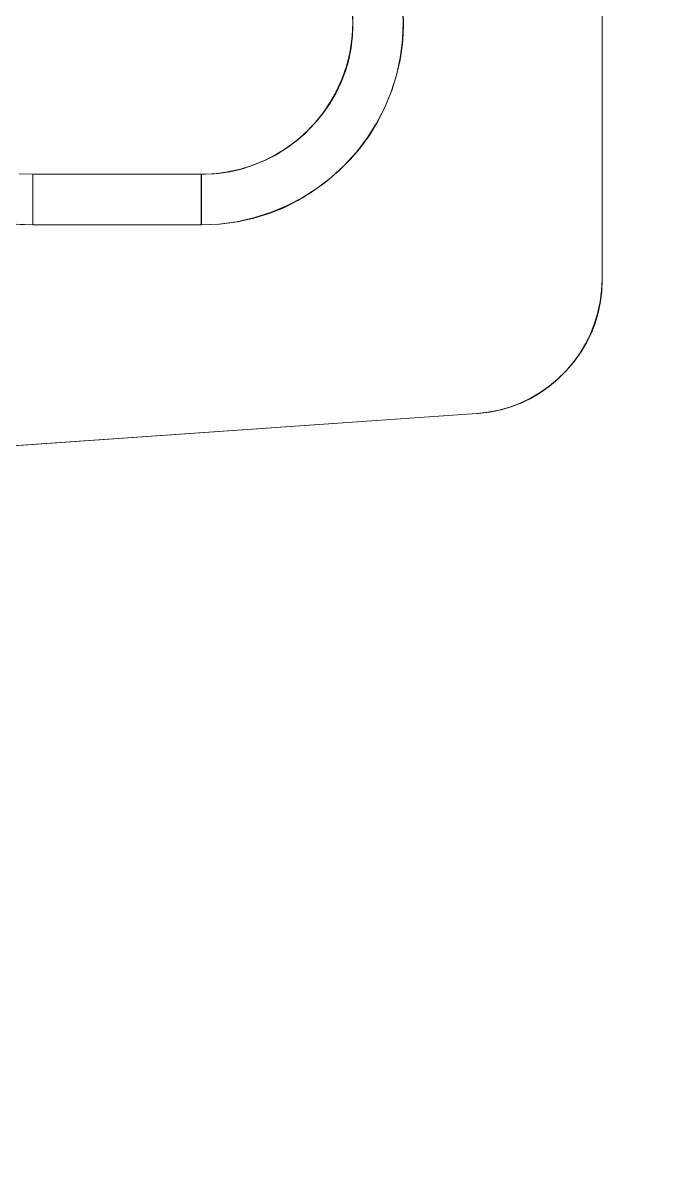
# Model space of a CAD drawing. Header units: millimetres. Extents: x -5968 to 8419, y -11886 to 221.
# Drawn here: x -5576.26 to -5566.57, y -11074.16 to -11057.26 of the extents above; entities that cross this region are included whole.
import ezdxf

# ---------------------------------------------------------------- set-up
doc = ezdxf.new("R2010")
doc.units = ezdxf.units.MM
doc.header["$LTSCALE"] = 20
doc.layers.add('Beschläge', color=7, linetype='Continuous')
doc.layers.add('Innenausbau_Konstruktion', color=7, linetype='Continuous')

msp = doc.modelspace()

# ---------------------------------------------------------------- linework, layer by layer
at = {"layer": 'Beschläge', "color": 7, "linetype": 'Continuous', "lineweight": 9, "transparency": 33554687}
for points, invisible_edges in [([(-5567.66, -11061.067, 3091.609), (-5567.66, -11053.453, 3091.609), (-5571.36, -11057.254, 3091.609), (-5571.365, -11057.441, 3091.609)], 10), ([(-5567.658, -11061.067, 3559.609), (-5567.658, -11053.453, 3559.609), (-5571.358, -11057.254, 3559.609), (-5571.363, -11057.441, 3559.609)], 10), ([(-5570.61, -11057.311, 3090.109), (-5570.614, -11057.086, 3090.109), (-5567.66, -11053.453, 3090.109), (-5567.66, -11061.067, 3090.109)], 10), ([(-5570.608, -11057.311, 3558.109), (-5570.612, -11057.086, 3558.109), (-5567.658, -11053.453, 3558.109), (-5567.658, -11061.067, 3558.109)], 10), ([(-5571.368, -11057.064, 3090.859), (-5570.621, -11056.999, 3090.109), (-5570.61, -11057.26, 3090.109)], 9), ([(-5571.366, -11057.064, 3558.859), (-5570.619, -11056.999, 3558.109), (-5570.608, -11057.26, 3558.109)], 9), ([(-5571.368, -11057.064, 3090.859), (-5570.61, -11057.26, 3090.109), (-5571.36, -11057.26, 3090.859)], 3), ([(-5571.366, -11057.064, 3558.859), (-5570.608, -11057.26, 3558.109), (-5571.358, -11057.26, 3558.859)], 3), ([(-5571.362, -11057.356, 3090.859), (-5571.362, -11057.356, 3091.609), (-5571.362, -11057.165, 3091.609), (-5571.362, -11057.165, 3090.859)], 5), ([(-5571.36, -11057.356, 3558.859), (-5571.36, -11057.356, 3559.609), (-5571.36, -11057.165, 3559.609), (-5571.36, -11057.165, 3558.859)], 5), ([(-5571.378, -11057.546, 3090.859), (-5571.378, -11057.546, 3091.609), (-5571.362, -11057.356, 3091.609), (-5571.362, -11057.356, 3090.859)], 5), ([(-5571.376, -11057.546, 3558.859), (-5571.376, -11057.546, 3559.609), (-5571.36, -11057.356, 3559.609), (-5571.36, -11057.356, 3558.859)], 5), ([(-5571.36, -11057.26, 3090.859), (-5570.621, -11057.522, 3090.109), (-5571.368, -11057.456, 3090.859)], 3), ([(-5571.358, -11057.26, 3558.859), (-5570.619, -11057.522, 3558.109), (-5571.366, -11057.456, 3558.859)], 3), ([(-5571.36, -11057.26, 3090.859), (-5570.61, -11057.26, 3090.109), (-5570.621, -11057.522, 3090.109)], 9), ([(-5571.358, -11057.26, 3558.859), (-5570.608, -11057.26, 3558.109), (-5570.619, -11057.522, 3558.109)], 9), ([(-5567.66, -11061.067, 3090.109), (-5570.626, -11057.571, 3090.109), (-5570.61, -11057.311, 3090.109)], 9), ([(-5567.658, -11061.067, 3558.109), (-5570.624, -11057.571, 3558.109), (-5570.608, -11057.311, 3558.109)], 9), ([(-5571.41, -11057.734, 3090.859), (-5571.41, -11057.734, 3091.609), (-5571.378, -11057.546, 3091.609), (-5571.378, -11057.546, 3090.859)], 5), ([(-5571.408, -11057.734, 3558.859), (-5571.408, -11057.734, 3559.609), (-5571.376, -11057.546, 3559.609), (-5571.376, -11057.546, 3558.859)], 5), ([(-5571.368, -11057.456, 3090.859), (-5570.655, -11057.781, 3090.109), (-5571.394, -11057.651, 3090.859)], 3), ([(-5571.366, -11057.456, 3558.859), (-5570.653, -11057.781, 3558.109), (-5571.392, -11057.651, 3558.859)], 3), ([(-5571.365, -11057.441, 3091.609), (-5571.386, -11057.634, 3091.609), (-5567.66, -11061.067, 3091.609)], 10), ([(-5571.363, -11057.441, 3559.609), (-5571.384, -11057.634, 3559.609), (-5567.658, -11061.067, 3559.609)], 10), ([(-5571.368, -11057.456, 3090.859), (-5570.621, -11057.522, 3090.109), (-5570.655, -11057.781, 3090.109)], 9), ([(-5571.366, -11057.456, 3558.859), (-5570.619, -11057.522, 3558.109), (-5570.653, -11057.781, 3558.109)], 9), ([(-5571.394, -11057.651, 3090.859), (-5570.712, -11058.037, 3090.109), (-5571.436, -11057.843, 3090.859)], 3), ([(-5571.392, -11057.651, 3558.859), (-5570.71, -11058.037, 3558.109), (-5571.434, -11057.843, 3558.859)], 3), ([(-5567.66, -11061.067, 3091.609), (-5571.386, -11057.634, 3091.609), (-5571.422, -11057.813, 3091.609)], 9), ([(-5567.658, -11061.067, 3559.609), (-5571.384, -11057.634, 3559.609), (-5571.42, -11057.813, 3559.609)], 9), ([(-5571.394, -11057.651, 3090.859), (-5570.655, -11057.781, 3090.109), (-5570.712, -11058.037, 3090.109)], 9), ([(-5571.392, -11057.651, 3558.859), (-5570.653, -11057.781, 3558.109), (-5570.71, -11058.037, 3558.109)], 9), ([(-5567.66, -11061.067, 3090.109), (-5570.66, -11057.813, 3090.109), (-5570.626, -11057.571, 3090.109)], 9), ([(-5567.658, -11061.067, 3558.109), (-5570.658, -11057.813, 3558.109), (-5570.624, -11057.571, 3558.109)], 9), ([(-5571.436, -11057.843, 3090.859), (-5570.791, -11058.286, 3090.109), (-5571.495, -11058.03, 3090.859)], 3), ([(-5571.434, -11057.843, 3558.859), (-5570.789, -11058.286, 3558.109), (-5571.493, -11058.03, 3558.859)], 3), ([(-5567.66, -11061.067, 3091.609), (-5571.422, -11057.813, 3091.609), (-5571.471, -11057.981, 3091.609)], 9), ([(-5567.658, -11061.067, 3559.609), (-5571.42, -11057.813, 3559.609), (-5571.469, -11057.981, 3559.609)], 9), ([(-5571.458, -11057.919, 3090.859), (-5571.458, -11057.919, 3091.609), (-5571.41, -11057.734, 3091.609), (-5571.41, -11057.734, 3090.859)], 5), ([(-5571.456, -11057.919, 3558.859), (-5571.456, -11057.919, 3559.609), (-5571.408, -11057.734, 3559.609), (-5571.408, -11057.734, 3558.859)], 5), ([(-5571.436, -11057.843, 3090.859), (-5570.712, -11058.037, 3090.109), (-5570.791, -11058.286, 3090.109)], 9), ([(-5571.434, -11057.843, 3558.859), (-5570.71, -11058.037, 3558.109), (-5570.789, -11058.286, 3558.109)], 9), ([(-5567.66, -11061.067, 3090.109), (-5570.711, -11058.04, 3090.109), (-5570.66, -11057.813, 3090.109)], 9), ([(-5567.658, -11061.067, 3558.109), (-5570.709, -11058.04, 3558.109), (-5570.658, -11057.813, 3558.109)], 9), ([(-5571.495, -11058.03, 3090.859), (-5570.891, -11058.528, 3090.109), (-5571.57, -11058.211, 3090.859)], 3), ([(-5571.493, -11058.03, 3558.859), (-5570.889, -11058.528, 3558.109), (-5571.568, -11058.211, 3558.859)], 3), ([(-5567.66, -11061.067, 3091.609), (-5571.471, -11057.981, 3091.609), (-5571.533, -11058.142, 3091.609)], 9), ([(-5567.658, -11061.067, 3559.609), (-5571.469, -11057.981, 3559.609), (-5571.531, -11058.142, 3559.609)], 9), ([(-5571.522, -11058.099, 3090.859), (-5571.522, -11058.099, 3091.609), (-5571.458, -11057.919, 3091.609), (-5571.458, -11057.919, 3090.859)], 5), ([(-5571.52, -11058.099, 3558.859), (-5571.52, -11058.099, 3559.609), (-5571.456, -11057.919, 3559.609), (-5571.456, -11057.919, 3558.859)], 5), ([(-5571.495, -11058.03, 3090.859), (-5570.791, -11058.286, 3090.109), (-5570.891, -11058.528, 3090.109)], 9), ([(-5571.493, -11058.03, 3558.859), (-5570.789, -11058.286, 3558.109), (-5570.889, -11058.528, 3558.109)], 9), ([(-5567.66, -11061.067, 3090.109), (-5570.782, -11058.266, 3090.109), (-5570.711, -11058.04, 3090.109)], 9), ([(-5567.658, -11061.067, 3558.109), (-5570.78, -11058.266, 3558.109), (-5570.709, -11058.04, 3558.109)], 9), ([(-5571.57, -11058.211, 3090.859), (-5571.012, -11058.76, 3090.109), (-5571.661, -11058.385, 3090.859)], 3), ([(-5571.568, -11058.211, 3558.859), (-5571.01, -11058.76, 3558.109), (-5571.659, -11058.385, 3558.859)], 3), ([(-5567.66, -11061.067, 3091.609), (-5571.533, -11058.142, 3091.609), (-5571.608, -11058.299, 3091.609)], 9), ([(-5567.658, -11061.067, 3559.609), (-5571.531, -11058.142, 3559.609), (-5571.606, -11058.299, 3559.609)], 9), ([(-5571.6, -11058.273, 3090.859), (-5571.6, -11058.273, 3091.609), (-5571.522, -11058.099, 3091.609), (-5571.522, -11058.099, 3090.859)], 5), ([(-5571.598, -11058.273, 3558.859), (-5571.598, -11058.273, 3559.609), (-5571.52, -11058.099, 3559.609), (-5571.52, -11058.099, 3558.859)], 5), ([(-5571.57, -11058.211, 3090.859), (-5570.891, -11058.528, 3090.109), (-5571.012, -11058.76, 3090.109)], 9), ([(-5571.568, -11058.211, 3558.859), (-5570.889, -11058.528, 3558.109), (-5571.01, -11058.76, 3558.109)], 9), ([(-5571.661, -11058.385, 3090.859), (-5571.152, -11058.981, 3090.109), (-5571.766, -11058.551, 3090.859)], 3), ([(-5571.659, -11058.385, 3558.859), (-5571.15, -11058.981, 3558.109), (-5571.764, -11058.551, 3558.859)], 3), ([(-5567.66, -11061.067, 3091.609), (-5571.608, -11058.299, 3091.609), (-5571.698, -11058.452, 3091.609)], 9), ([(-5567.658, -11061.067, 3559.609), (-5571.606, -11058.299, 3559.609), (-5571.696, -11058.452, 3559.609)], 9), ([(-5571.694, -11058.44, 3090.859), (-5571.694, -11058.44, 3091.609), (-5571.6, -11058.273, 3091.609), (-5571.6, -11058.273, 3090.859)], 5), ([(-5571.692, -11058.44, 3558.859), (-5571.692, -11058.44, 3559.609), (-5571.598, -11058.273, 3559.609), (-5571.598, -11058.273, 3558.859)], 5), ([(-5571.661, -11058.385, 3090.859), (-5571.012, -11058.76, 3090.109), (-5571.152, -11058.981, 3090.109)], 9), ([(-5571.659, -11058.385, 3558.859), (-5571.01, -11058.76, 3558.109), (-5571.15, -11058.981, 3558.109)], 9), ([(-5570.88, -11058.503, 3090.109), (-5570.782, -11058.266, 3090.109), (-5567.66, -11061.067, 3090.109)], 10), ([(-5570.878, -11058.503, 3558.109), (-5570.78, -11058.266, 3558.109), (-5567.658, -11061.067, 3558.109)], 10), ([(-5571.766, -11058.551, 3090.859), (-5571.311, -11059.189, 3090.109), (-5571.886, -11058.707, 3090.859)], 3), ([(-5571.764, -11058.551, 3558.859), (-5571.309, -11059.189, 3558.109), (-5571.884, -11058.707, 3558.859)], 3), ([(-5567.667, -11061.254, 3091.609), (-5567.66, -11061.067, 3091.609), (-5571.698, -11058.452, 3091.609), (-5571.804, -11058.604, 3091.609)], 10), ([(-5567.665, -11061.254, 3559.609), (-5567.658, -11061.067, 3559.609), (-5571.696, -11058.452, 3559.609), (-5571.802, -11058.604, 3559.609)], 10), ([(-5571.801, -11058.598, 3090.859), (-5571.801, -11058.598, 3091.609), (-5571.694, -11058.44, 3091.609), (-5571.694, -11058.44, 3090.859)], 5), ([(-5571.799, -11058.598, 3558.859), (-5571.799, -11058.598, 3559.609), (-5571.692, -11058.44, 3559.609), (-5571.692, -11058.44, 3558.859)], 5), ([(-5571.766, -11058.551, 3090.859), (-5571.152, -11058.981, 3090.109), (-5571.311, -11059.189, 3090.109)], 9), ([(-5571.764, -11058.551, 3558.859), (-5571.15, -11058.981, 3558.109), (-5571.309, -11059.189, 3558.109)], 9), ([(-5567.66, -11061.067, 3090.109), (-5570.995, -11058.731, 3090.109), (-5570.88, -11058.503, 3090.109)], 9), ([(-5567.658, -11061.067, 3558.109), (-5570.993, -11058.731, 3558.109), (-5570.878, -11058.503, 3558.109)], 9), ([(-5571.886, -11058.707, 3090.859), (-5571.488, -11059.382, 3090.109), (-5572.019, -11058.851, 3090.859)], 3), ([(-5571.884, -11058.707, 3558.859), (-5571.486, -11059.382, 3558.109), (-5572.017, -11058.851, 3558.859)], 3), ([(-5567.818, -11061.864, 3091.609), (-5567.763, -11061.72, 3091.609), (-5571.804, -11058.604, 3091.609), (-5571.93, -11058.757, 3091.609)], 10), ([(-5567.816, -11061.864, 3559.609), (-5567.761, -11061.72, 3559.609), (-5571.802, -11058.604, 3559.609), (-5571.928, -11058.757, 3559.609)], 10), ([(-5571.921, -11058.747, 3090.859), (-5571.921, -11058.747, 3091.609), (-5571.801, -11058.598, 3091.609), (-5571.801, -11058.598, 3090.859)], 5), ([(-5571.919, -11058.747, 3558.859), (-5571.919, -11058.747, 3559.609), (-5571.799, -11058.598, 3559.609), (-5571.799, -11058.598, 3558.859)], 5), ([(-5571.886, -11058.707, 3090.859), (-5571.311, -11059.189, 3090.109), (-5571.488, -11059.382, 3090.109)], 9), ([(-5571.884, -11058.707, 3558.859), (-5571.309, -11059.189, 3558.109), (-5571.486, -11059.382, 3558.109)], 9), ([(-5571.804, -11058.604, 3091.609), (-5567.688, -11061.418, 3091.609), (-5567.667, -11061.254, 3091.609)], 9), ([(-5571.804, -11058.604, 3091.609), (-5567.763, -11061.72, 3091.609), (-5567.719, -11061.572, 3091.609), (-5567.688, -11061.418, 3091.609)], 9), ([(-5571.802, -11058.604, 3559.609), (-5567.686, -11061.418, 3559.609), (-5567.665, -11061.254, 3559.609)], 9), ([(-5571.802, -11058.604, 3559.609), (-5567.761, -11061.72, 3559.609), (-5567.717, -11061.572, 3559.609), (-5567.686, -11061.418, 3559.609)], 9), ([(-5567.66, -11061.067, 3090.109), (-5567.667, -11061.248, 3090.109), (-5571.121, -11058.937, 3090.109), (-5570.995, -11058.731, 3090.109)], 10), ([(-5567.658, -11061.067, 3558.109), (-5567.665, -11061.248, 3558.109), (-5571.119, -11058.937, 3558.109), (-5570.993, -11058.731, 3558.109)], 10), ([(-5572.076, -11058.908, 3091.609), (-5572.199, -11059.015, 3091.609), (-5569, -11062.96, 3091.609), (-5568.853, -11062.902, 3091.609)], 10), ([(-5572.074, -11058.908, 3559.609), (-5572.197, -11059.015, 3559.609), (-5568.998, -11062.96, 3559.609), (-5568.851, -11062.902, 3559.609)], 10), ([(-5572.196, -11059.011, 3090.859), (-5572.196, -11059.011, 3091.609), (-5572.053, -11058.885, 3091.609), (-5572.053, -11058.885, 3090.859)], 5), ([(-5572.194, -11059.011, 3558.859), (-5572.194, -11059.011, 3559.609), (-5572.051, -11058.885, 3559.609), (-5572.051, -11058.885, 3558.859)], 5), ([(-5572.019, -11058.851, 3090.859), (-5571.681, -11059.558, 3090.109), (-5572.163, -11058.984, 3090.859)], 3), ([(-5572.017, -11058.851, 3558.859), (-5571.679, -11059.558, 3558.109), (-5572.161, -11058.984, 3558.859)], 3), ([(-5571.93, -11058.757, 3091.609), (-5572.076, -11058.908, 3091.609), (-5568.448, -11062.66, 3091.609), (-5568.32, -11062.553, 3091.609)], 10), ([(-5568.853, -11062.902, 3091.609), (-5568.713, -11062.833, 3091.609), (-5572.076, -11058.908, 3091.609)], 10), ([(-5568.713, -11062.833, 3091.609), (-5568.578, -11062.753, 3091.609), (-5572.076, -11058.908, 3091.609)], 10), ([(-5568.578, -11062.753, 3091.609), (-5568.448, -11062.66, 3091.609), (-5572.076, -11058.908, 3091.609)], 10), ([(-5571.928, -11058.757, 3559.609), (-5572.074, -11058.908, 3559.609), (-5568.446, -11062.66, 3559.609), (-5568.318, -11062.553, 3559.609)], 10), ([(-5568.851, -11062.902, 3559.609), (-5568.711, -11062.833, 3559.609), (-5572.074, -11058.908, 3559.609)], 10), ([(-5568.711, -11062.833, 3559.609), (-5568.576, -11062.753, 3559.609), (-5572.074, -11058.908, 3559.609)], 10), ([(-5568.576, -11062.753, 3559.609), (-5568.446, -11062.66, 3559.609), (-5572.074, -11058.908, 3559.609)], 10), ([(-5572.053, -11058.885, 3090.859), (-5572.053, -11058.885, 3091.609), (-5571.921, -11058.747, 3091.609), (-5571.921, -11058.747, 3090.859)], 5), ([(-5572.051, -11058.885, 3558.859), (-5572.051, -11058.885, 3559.609), (-5571.919, -11058.747, 3559.609), (-5571.919, -11058.747, 3558.859)], 5), ([(-5572.019, -11058.851, 3090.859), (-5571.488, -11059.382, 3090.109), (-5571.681, -11059.558, 3090.109)], 9), ([(-5572.017, -11058.851, 3558.859), (-5571.486, -11059.382, 3558.109), (-5571.679, -11059.558, 3558.109)], 9), ([(-5571.93, -11058.757, 3091.609), (-5568.072, -11062.287, 3091.609), (-5567.97, -11062.145, 3091.609), (-5567.887, -11062.005, 3091.609)], 9), ([(-5567.887, -11062.005, 3091.609), (-5567.818, -11061.864, 3091.609), (-5571.93, -11058.757, 3091.609)], 10), ([(-5568.32, -11062.553, 3091.609), (-5568.193, -11062.428, 3091.609), (-5568.072, -11062.287, 3091.609), (-5571.93, -11058.757, 3091.609)], 12), ([(-5571.928, -11058.757, 3559.609), (-5568.07, -11062.287, 3559.609), (-5567.968, -11062.145, 3559.609), (-5567.885, -11062.005, 3559.609)], 9), ([(-5567.885, -11062.005, 3559.609), (-5567.816, -11061.864, 3559.609), (-5571.928, -11058.757, 3559.609)], 10), ([(-5568.318, -11062.553, 3559.609), (-5568.191, -11062.428, 3559.609), (-5568.07, -11062.287, 3559.609), (-5571.928, -11058.757, 3559.609)], 12), ([(-5572.35, -11059.124, 3090.859), (-5572.35, -11059.124, 3091.609), (-5572.196, -11059.011, 3091.609), (-5572.196, -11059.011, 3090.859)], 5), ([(-5572.348, -11059.124, 3558.859), (-5572.348, -11059.124, 3559.609), (-5572.194, -11059.011, 3559.609), (-5572.194, -11059.011, 3558.859)], 5), ([(-5572.199, -11059.015, 3091.609), (-5572.339, -11059.118, 3091.609), (-5569.52, -11063.062, 3091.609), (-5569.332, -11063.041, 3091.609)], 10), ([(-5572.197, -11059.015, 3559.609), (-5572.337, -11059.118, 3559.609), (-5569.518, -11063.062, 3559.609), (-5569.33, -11063.041, 3559.609)], 10), ([(-5572.163, -11058.984, 3090.859), (-5571.889, -11059.718, 3090.109), (-5572.319, -11059.103, 3090.859)], 3), ([(-5572.161, -11058.984, 3558.859), (-5571.887, -11059.718, 3558.109), (-5572.317, -11059.103, 3558.859)], 3), ([(-5569.332, -11063.041, 3091.609), (-5569.159, -11063.006, 3091.609), (-5572.199, -11059.015, 3091.609)], 10), ([(-5569.159, -11063.006, 3091.609), (-5569, -11062.96, 3091.609), (-5572.199, -11059.015, 3091.609)], 10), ([(-5569.33, -11063.041, 3559.609), (-5569.157, -11063.006, 3559.609), (-5572.197, -11059.015, 3559.609)], 10), ([(-5569.157, -11063.006, 3559.609), (-5568.998, -11062.96, 3559.609), (-5572.197, -11059.015, 3559.609)], 10), ([(-5572.163, -11058.984, 3090.859), (-5571.681, -11059.558, 3090.109), (-5571.889, -11059.718, 3090.109)], 9), ([(-5572.161, -11058.984, 3558.859), (-5571.679, -11059.558, 3558.109), (-5571.887, -11059.718, 3558.109)], 9), ([(-5571.257, -11059.125, 3090.109), (-5571.121, -11058.937, 3090.109), (-5567.667, -11061.248, 3090.109), (-5567.689, -11061.423, 3090.109)], 10), ([(-5571.255, -11059.125, 3558.109), (-5571.119, -11058.937, 3558.109), (-5567.665, -11061.248, 3558.109), (-5567.687, -11061.423, 3558.109)], 10), ([(-5572.683, -11059.311, 3090.859), (-5572.683, -11059.311, 3091.609), (-5572.512, -11059.225, 3091.609), (-5572.512, -11059.225, 3090.859)], 5), ([(-5572.681, -11059.311, 3558.859), (-5572.681, -11059.311, 3559.609), (-5572.51, -11059.225, 3559.609), (-5572.51, -11059.225, 3558.859)], 5), ([(-5569.52, -11063.062, 3091.609), (-5572.492, -11059.213, 3091.609), (-5572.662, -11059.3, 3091.609)], 9), ([(-5569.518, -11063.062, 3559.609), (-5572.49, -11059.213, 3559.609), (-5572.66, -11059.3, 3559.609)], 9), ([(-5572.485, -11059.209, 3090.859), (-5572.342, -11059.979, 3090.109), (-5572.659, -11059.3, 3090.859)], 3), ([(-5572.483, -11059.209, 3558.859), (-5572.34, -11059.979, 3558.109), (-5572.657, -11059.3, 3558.859)], 3), ([(-5572.512, -11059.225, 3090.859), (-5572.512, -11059.225, 3091.609), (-5572.35, -11059.124, 3091.609), (-5572.35, -11059.124, 3090.859)], 5), ([(-5572.51, -11059.225, 3558.859), (-5572.51, -11059.225, 3559.609), (-5572.348, -11059.124, 3559.609), (-5572.348, -11059.124, 3558.859)], 5), ([(-5569.52, -11063.062, 3091.609), (-5572.339, -11059.118, 3091.609), (-5572.492, -11059.213, 3091.609)], 9), ([(-5569.518, -11063.062, 3559.609), (-5572.337, -11059.118, 3559.609), (-5572.49, -11059.213, 3559.609)], 9), ([(-5572.319, -11059.103, 3090.859), (-5572.11, -11059.858, 3090.109), (-5572.485, -11059.209, 3090.859)], 3), ([(-5572.485, -11059.209, 3090.859), (-5572.11, -11059.858, 3090.109), (-5572.342, -11059.979, 3090.109)], 9), ([(-5572.317, -11059.103, 3558.859), (-5572.108, -11059.858, 3558.109), (-5572.483, -11059.209, 3558.859)], 3), ([(-5572.483, -11059.209, 3558.859), (-5572.108, -11059.858, 3558.109), (-5572.34, -11059.979, 3558.109)], 9), ([(-5572.319, -11059.103, 3090.859), (-5571.889, -11059.718, 3090.109), (-5572.11, -11059.858, 3090.109)], 9), ([(-5572.317, -11059.103, 3558.859), (-5571.887, -11059.718, 3558.109), (-5572.108, -11059.858, 3558.109)], 9), ([(-5571.399, -11059.29, 3090.109), (-5571.257, -11059.125, 3090.109), (-5567.829, -11061.882, 3090.109), (-5567.899, -11062.022, 3090.109)], 10), ([(-5571.397, -11059.29, 3558.109), (-5571.255, -11059.125, 3558.109), (-5567.827, -11061.882, 3558.109), (-5567.897, -11062.022, 3558.109)], 10), ([(-5567.689, -11061.423, 3090.109), (-5567.724, -11061.585, 3090.109), (-5571.257, -11059.125, 3090.109)], 10), ([(-5567.724, -11061.585, 3090.109), (-5567.771, -11061.737, 3090.109), (-5571.257, -11059.125, 3090.109)], 10), ([(-5567.771, -11061.737, 3090.109), (-5567.829, -11061.882, 3090.109), (-5571.257, -11059.125, 3090.109)], 10), ([(-5567.687, -11061.423, 3558.109), (-5567.722, -11061.585, 3558.109), (-5571.255, -11059.125, 3558.109)], 10), ([(-5567.722, -11061.585, 3558.109), (-5567.769, -11061.737, 3558.109), (-5571.255, -11059.125, 3558.109)], 10), ([(-5567.769, -11061.737, 3558.109), (-5567.827, -11061.882, 3558.109), (-5571.255, -11059.125, 3558.109)], 10), ([(-5573.043, -11059.438, 3090.859), (-5573.043, -11059.438, 3091.609), (-5572.86, -11059.382, 3091.609), (-5572.86, -11059.382, 3090.859)], 5), ([(-5573.041, -11059.438, 3558.859), (-5573.041, -11059.438, 3559.609), (-5572.858, -11059.382, 3559.609), (-5572.858, -11059.382, 3558.859)], 5), ([(-5572.84, -11059.375, 3090.859), (-5572.833, -11060.158, 3090.109), (-5573.027, -11059.434, 3090.859)], 3), ([(-5572.838, -11059.375, 3558.859), (-5572.831, -11060.158, 3558.109), (-5573.025, -11059.434, 3558.859)], 3), ([(-5569.52, -11063.062, 3091.609), (-5572.842, -11059.376, 3091.609), (-5573.015, -11059.432, 3091.609)], 9), ([(-5569.518, -11063.062, 3559.609), (-5572.84, -11059.376, 3559.609), (-5573.013, -11059.432, 3559.609)], 9), ([(-5572.86, -11059.382, 3090.859), (-5572.86, -11059.382, 3091.609), (-5572.683, -11059.311, 3091.609), (-5572.683, -11059.311, 3090.859)], 5), ([(-5572.858, -11059.382, 3558.859), (-5572.858, -11059.382, 3559.609), (-5572.681, -11059.311, 3559.609), (-5572.681, -11059.311, 3558.859)], 5), ([(-5572.662, -11059.3, 3091.609), (-5572.842, -11059.376, 3091.609), (-5569.52, -11063.062, 3091.609)], 10), ([(-5572.66, -11059.3, 3559.609), (-5572.84, -11059.376, 3559.609), (-5569.518, -11063.062, 3559.609)], 10), ([(-5572.659, -11059.3, 3090.859), (-5572.584, -11060.079, 3090.109), (-5572.84, -11059.375, 3090.859)], 3), ([(-5572.84, -11059.375, 3090.859), (-5572.584, -11060.079, 3090.109), (-5572.833, -11060.158, 3090.109)], 9), ([(-5572.657, -11059.3, 3558.859), (-5572.582, -11060.079, 3558.109), (-5572.838, -11059.375, 3558.859)], 3), ([(-5572.838, -11059.375, 3558.859), (-5572.582, -11060.079, 3558.109), (-5572.831, -11060.158, 3558.109)], 9), ([(-5572.659, -11059.3, 3090.859), (-5572.342, -11059.979, 3090.109), (-5572.584, -11060.079, 3090.109)], 9), ([(-5572.657, -11059.3, 3558.859), (-5572.34, -11059.979, 3558.109), (-5572.582, -11060.079, 3558.109)], 9), ([(-5571.568, -11059.458, 3090.109), (-5571.399, -11059.29, 3090.109), (-5568.079, -11062.293, 3090.109), (-5568.194, -11062.429, 3090.109)], 10), ([(-5571.566, -11059.458, 3558.109), (-5571.397, -11059.29, 3558.109), (-5568.077, -11062.293, 3558.109), (-5568.192, -11062.429, 3558.109)], 10), ([(-5567.899, -11062.022, 3090.109), (-5567.981, -11062.158, 3090.109), (-5571.399, -11059.29, 3090.109)], 10), ([(-5567.981, -11062.158, 3090.109), (-5568.079, -11062.293, 3090.109), (-5571.399, -11059.29, 3090.109)], 10), ([(-5567.897, -11062.022, 3558.109), (-5567.979, -11062.158, 3558.109), (-5571.397, -11059.29, 3558.109)], 10), ([(-5567.979, -11062.158, 3558.109), (-5568.077, -11062.293, 3558.109), (-5571.397, -11059.29, 3558.109)], 10), ([(-5576.11, -11059.51, 3091.609), (-5576.31, -11059.502, 3091.609), (-5582.36, -11063.96, 3091.609)], 10), ([(-5573.61, -11059.51, 3091.609), (-5576.11, -11059.51, 3091.609), (-5582.36, -11063.96, 3091.609), (-5569.52, -11063.062, 3091.609)], 10), ([(-5576.108, -11059.51, 3559.609), (-5576.308, -11059.502, 3559.609), (-5582.358, -11063.96, 3559.609)], 10), ([(-5573.608, -11059.51, 3559.609), (-5576.108, -11059.51, 3559.609), (-5582.358, -11063.96, 3559.609), (-5569.518, -11063.062, 3559.609)], 10), ([(-5576.108, -11059.51, 3558.859), (-5576.369, -11060.249, 3558.109), (-5576.304, -11059.502, 3558.859)], 3), ([(-5576.108, -11059.51, 3558.859), (-5576.108, -11060.26, 3558.109), (-5576.369, -11060.249, 3558.109)], 8), ([(-5576.11, -11059.51, 3090.859), (-5576.357, -11060.25, 3090.109), (-5576.295, -11059.503, 3090.859)], 3), ([(-5576.11, -11059.51, 3090.859), (-5576.11, -11060.26, 3090.109), (-5576.357, -11060.25, 3090.109)], 8), ([(-5576.11, -11059.51, 3091.609), (-5576.306, -11059.502, 3090.859), (-5576.306, -11059.502, 3091.609)], 3), ([(-5576.11, -11059.51, 3091.609), (-5576.11, -11059.51, 3090.859), (-5576.306, -11059.502, 3090.859)], 8), ([(-5576.304, -11059.502, 3558.859), (-5576.304, -11059.502, 3559.609), (-5576.108, -11059.51, 3559.609), (-5576.108, -11059.51, 3558.859)], 1), ([(-5573.413, -11059.502, 3090.859), (-5573.61, -11060.26, 3090.109), (-5573.61, -11059.51, 3090.859)], 1), ([(-5573.413, -11059.502, 3090.859), (-5573.348, -11060.249, 3090.109), (-5573.61, -11060.26, 3090.109)], 9), ([(-5573.61, -11059.51, 3090.859), (-5573.61, -11059.51, 3091.609), (-5573.419, -11059.502, 3091.609), (-5573.419, -11059.502, 3090.859)], 4), ([(-5569.52, -11063.062, 3091.609), (-5573.548, -11059.51, 3091.609), (-5573.61, -11059.51, 3091.609)], 9), ([(-5573.411, -11059.502, 3558.859), (-5573.608, -11060.26, 3558.109), (-5573.608, -11059.51, 3558.859)], 1), ([(-5573.411, -11059.502, 3558.859), (-5573.346, -11060.249, 3558.109), (-5573.608, -11060.26, 3558.109)], 9), ([(-5573.608, -11059.51, 3558.859), (-5573.608, -11059.51, 3559.609), (-5573.417, -11059.502, 3559.609), (-5573.417, -11059.502, 3558.859)], 4), ([(-5569.518, -11063.062, 3559.609), (-5573.546, -11059.51, 3559.609), (-5573.608, -11059.51, 3559.609)], 9), ([(-5569.52, -11063.062, 3091.609), (-5573.363, -11059.497, 3091.609), (-5573.548, -11059.51, 3091.609)], 9), ([(-5569.518, -11063.062, 3559.609), (-5573.361, -11059.497, 3559.609), (-5573.546, -11059.51, 3559.609)], 9), ([(-5573.419, -11059.502, 3090.859), (-5573.419, -11059.502, 3091.609), (-5573.229, -11059.478, 3091.609), (-5573.229, -11059.478, 3090.859)], 5), ([(-5573.417, -11059.502, 3558.859), (-5573.417, -11059.502, 3559.609), (-5573.227, -11059.478, 3559.609), (-5573.227, -11059.478, 3558.859)], 5), ([(-5573.219, -11059.476, 3090.859), (-5573.348, -11060.249, 3090.109), (-5573.413, -11059.502, 3090.859)], 3), ([(-5573.217, -11059.476, 3558.859), (-5573.346, -11060.249, 3558.109), (-5573.411, -11059.502, 3558.859)], 3), ([(-5569.52, -11063.062, 3091.609), (-5573.186, -11059.472, 3091.609), (-5573.363, -11059.497, 3091.609)], 9), ([(-5569.518, -11063.062, 3559.609), (-5573.184, -11059.472, 3559.609), (-5573.361, -11059.497, 3559.609)], 9), ([(-5573.219, -11059.476, 3090.859), (-5573.089, -11060.215, 3090.109), (-5573.348, -11060.249, 3090.109)], 9), ([(-5573.217, -11059.476, 3558.859), (-5573.087, -11060.215, 3558.109), (-5573.346, -11060.249, 3558.109)], 9), ([(-5573.229, -11059.478, 3090.859), (-5573.229, -11059.478, 3091.609), (-5573.043, -11059.438, 3091.609), (-5573.043, -11059.438, 3090.859)], 5), ([(-5573.227, -11059.478, 3558.859), (-5573.227, -11059.478, 3559.609), (-5573.041, -11059.438, 3559.609), (-5573.041, -11059.438, 3558.859)], 5), ([(-5573.027, -11059.434, 3090.859), (-5573.089, -11060.215, 3090.109), (-5573.219, -11059.476, 3090.859)], 3), ([(-5573.025, -11059.434, 3558.859), (-5573.087, -11060.215, 3558.109), (-5573.217, -11059.476, 3558.859)], 3), ([(-5569.52, -11063.062, 3091.609), (-5573.015, -11059.432, 3091.609), (-5573.186, -11059.472, 3091.609)], 9), ([(-5569.518, -11063.062, 3559.609), (-5573.013, -11059.432, 3559.609), (-5573.184, -11059.472, 3559.609)], 9), ([(-5573.027, -11059.434, 3090.859), (-5572.833, -11060.158, 3090.109), (-5573.089, -11060.215, 3090.109)], 9), ([(-5573.025, -11059.434, 3558.859), (-5572.831, -11060.158, 3558.109), (-5573.087, -11060.215, 3558.109)], 9), ([(-5569.013, -11062.965, 3090.109), (-5569.165, -11063.008, 3090.109), (-5571.771, -11059.63, 3090.109), (-5571.568, -11059.458, 3090.109)], 10), ([(-5569.011, -11062.965, 3558.109), (-5569.163, -11063.008, 3558.109), (-5571.769, -11059.63, 3558.109), (-5571.566, -11059.458, 3558.109)], 10), ([(-5571.568, -11059.458, 3090.109), (-5568.194, -11062.429, 3090.109), (-5568.325, -11062.559, 3090.109)], 9), ([(-5571.568, -11059.458, 3090.109), (-5568.594, -11062.766, 3090.109), (-5568.73, -11062.845, 3090.109), (-5568.869, -11062.911, 3090.109)], 9), ([(-5568.869, -11062.911, 3090.109), (-5569.013, -11062.965, 3090.109), (-5571.568, -11059.458, 3090.109)], 10), ([(-5568.325, -11062.559, 3090.109), (-5568.46, -11062.672, 3090.109), (-5568.594, -11062.766, 3090.109), (-5571.568, -11059.458, 3090.109)], 12), ([(-5571.566, -11059.458, 3558.109), (-5568.192, -11062.429, 3558.109), (-5568.323, -11062.559, 3558.109)], 9), ([(-5571.566, -11059.458, 3558.109), (-5568.592, -11062.766, 3558.109), (-5568.728, -11062.845, 3558.109), (-5568.867, -11062.911, 3558.109)], 9), ([(-5568.867, -11062.911, 3558.109), (-5569.011, -11062.965, 3558.109), (-5571.566, -11059.458, 3558.109)], 10), ([(-5568.323, -11062.559, 3558.109), (-5568.458, -11062.672, 3558.109), (-5568.592, -11062.766, 3558.109), (-5571.566, -11059.458, 3558.109)], 12), ([(-5569.499, -11063.061, 3090.109), (-5569.52, -11063.062, 3090.109), (-5571.973, -11059.777, 3090.109), (-5571.771, -11059.63, 3090.109)], 10), ([(-5569.497, -11063.061, 3558.109), (-5569.518, -11063.062, 3558.109), (-5571.971, -11059.777, 3558.109), (-5571.769, -11059.63, 3558.109)], 10), ([(-5571.771, -11059.63, 3090.109), (-5569.165, -11063.008, 3090.109), (-5569.326, -11063.04, 3090.109), (-5569.499, -11063.061, 3090.109)], 9), ([(-5571.769, -11059.63, 3558.109), (-5569.163, -11063.008, 3558.109), (-5569.324, -11063.04, 3558.109), (-5569.497, -11063.061, 3558.109)], 9), ([(-5569.52, -11063.062, 3090.109), (-5572.387, -11060.006, 3090.109), (-5572.177, -11059.901, 3090.109)], 9), ([(-5569.518, -11063.062, 3558.109), (-5572.385, -11060.006, 3558.109), (-5572.175, -11059.901, 3558.109)], 9), ([(-5569.52, -11063.062, 3090.109), (-5572.177, -11059.901, 3090.109), (-5571.973, -11059.777, 3090.109)], 9), ([(-5569.518, -11063.062, 3558.109), (-5572.175, -11059.901, 3558.109), (-5571.971, -11059.777, 3558.109)], 9), ([(-5569.52, -11063.062, 3090.109), (-5572.831, -11060.163, 3090.109), (-5572.603, -11060.093, 3090.109)], 9), ([(-5569.518, -11063.062, 3558.109), (-5572.829, -11060.163, 3558.109), (-5572.601, -11060.093, 3558.109)], 9), ([(-5569.52, -11063.062, 3090.109), (-5572.603, -11060.093, 3090.109), (-5572.387, -11060.006, 3090.109)], 9), ([(-5569.518, -11063.062, 3558.109), (-5572.601, -11060.093, 3558.109), (-5572.385, -11060.006, 3558.109)], 9), ([(-5582.36, -11063.96, 3090.109), (-5576.3, -11060.255, 3090.109), (-5576.11, -11060.26, 3090.109)], 9), ([(-5576.11, -11060.26, 3090.109), (-5573.61, -11060.26, 3090.109), (-5569.52, -11063.062, 3090.109), (-5582.36, -11063.96, 3090.109)], 10), ([(-5582.358, -11063.96, 3558.109), (-5576.298, -11060.255, 3558.109), (-5576.108, -11060.26, 3558.109)], 9), ([(-5576.108, -11060.26, 3558.109), (-5573.608, -11060.26, 3558.109), (-5569.518, -11063.062, 3558.109), (-5582.358, -11063.96, 3558.109)], 10), ([(-5573.61, -11060.26, 3090.109), (-5573.337, -11060.249, 3090.109), (-5569.52, -11063.062, 3090.109)], 10), ([(-5573.608, -11060.26, 3558.109), (-5573.335, -11060.249, 3558.109), (-5569.518, -11063.062, 3558.109)], 10), ([(-5573.337, -11060.249, 3090.109), (-5573.074, -11060.216, 3090.109), (-5569.52, -11063.062, 3090.109)], 10), ([(-5573.335, -11060.249, 3558.109), (-5573.072, -11060.216, 3558.109), (-5569.518, -11063.062, 3558.109)], 10), ([(-5569.52, -11063.062, 3090.109), (-5573.074, -11060.216, 3090.109), (-5572.831, -11060.163, 3090.109)], 9), ([(-5569.518, -11063.062, 3558.109), (-5573.072, -11060.216, 3558.109), (-5572.829, -11060.163, 3558.109)], 9), ([(-5567.66, -11061.067, 3091.609), (-5567.667, -11061.234, 3091.609), (-5567.667, -11061.234, 3090.109)], 10), ([(-5567.66, -11061.067, 3091.609), (-5567.667, -11061.234, 3090.109), (-5567.66, -11061.067, 3090.109)], 1), ([(-5567.658, -11061.067, 3559.609), (-5567.665, -11061.234, 3559.609), (-5567.665, -11061.234, 3558.109)], 10), ([(-5567.658, -11061.067, 3559.609), (-5567.665, -11061.234, 3558.109), (-5567.658, -11061.067, 3558.109)], 1), ([(-5567.667, -11061.234, 3091.609), (-5567.687, -11061.399, 3091.609), (-5567.687, -11061.399, 3090.109)], 10), ([(-5567.667, -11061.234, 3091.609), (-5567.687, -11061.399, 3090.109), (-5567.667, -11061.234, 3090.109)], 9), ([(-5567.665, -11061.234, 3559.609), (-5567.685, -11061.399, 3559.609), (-5567.685, -11061.399, 3558.109)], 10), ([(-5567.665, -11061.234, 3559.609), (-5567.685, -11061.399, 3558.109), (-5567.665, -11061.234, 3558.109)], 9), ([(-5567.687, -11061.399, 3091.609), (-5567.722, -11061.562, 3091.609), (-5567.722, -11061.562, 3090.109)], 10), ([(-5567.687, -11061.399, 3091.609), (-5567.722, -11061.562, 3090.109), (-5567.687, -11061.399, 3090.109)], 9), ([(-5567.685, -11061.399, 3559.609), (-5567.72, -11061.562, 3559.609), (-5567.72, -11061.562, 3558.109)], 10), ([(-5567.685, -11061.399, 3559.609), (-5567.72, -11061.562, 3558.109), (-5567.685, -11061.399, 3558.109)], 9), ([(-5567.722, -11061.562, 3091.609), (-5567.77, -11061.722, 3091.609), (-5567.77, -11061.722, 3090.109)], 10), ([(-5567.722, -11061.562, 3091.609), (-5567.77, -11061.722, 3090.109), (-5567.722, -11061.562, 3090.109)], 9), ([(-5567.72, -11061.562, 3559.609), (-5567.768, -11061.722, 3559.609), (-5567.768, -11061.722, 3558.109)], 10), ([(-5567.72, -11061.562, 3559.609), (-5567.768, -11061.722, 3558.109), (-5567.72, -11061.562, 3558.109)], 9), ([(-5567.77, -11061.722, 3091.609), (-5567.831, -11061.877, 3091.609), (-5567.831, -11061.877, 3090.109)], 10), ([(-5567.77, -11061.722, 3091.609), (-5567.831, -11061.877, 3090.109), (-5567.77, -11061.722, 3090.109)], 9), ([(-5567.768, -11061.722, 3559.609), (-5567.829, -11061.877, 3559.609), (-5567.829, -11061.877, 3558.109)], 10), ([(-5567.768, -11061.722, 3559.609), (-5567.829, -11061.877, 3558.109), (-5567.768, -11061.722, 3558.109)], 9), ([(-5567.831, -11061.877, 3091.609), (-5567.905, -11062.027, 3091.609), (-5567.905, -11062.027, 3090.109)], 10), ([(-5567.831, -11061.877, 3091.609), (-5567.905, -11062.027, 3090.109), (-5567.831, -11061.877, 3090.109)], 9), ([(-5567.829, -11061.877, 3559.609), (-5567.903, -11062.027, 3559.609), (-5567.903, -11062.027, 3558.109)], 10), ([(-5567.829, -11061.877, 3559.609), (-5567.903, -11062.027, 3558.109), (-5567.829, -11061.877, 3558.109)], 9), ([(-5567.905, -11062.027, 3091.609), (-5567.991, -11062.17, 3091.609), (-5567.991, -11062.17, 3090.109)], 10), ([(-5567.905, -11062.027, 3091.609), (-5567.991, -11062.17, 3090.109), (-5567.905, -11062.027, 3090.109)], 9), ([(-5567.903, -11062.027, 3559.609), (-5567.989, -11062.17, 3559.609), (-5567.989, -11062.17, 3558.109)], 10), ([(-5567.903, -11062.027, 3559.609), (-5567.989, -11062.17, 3558.109), (-5567.903, -11062.027, 3558.109)], 9), ([(-5567.991, -11062.17, 3091.609), (-5568.088, -11062.305, 3091.609), (-5568.088, -11062.305, 3090.109)], 10), ([(-5567.991, -11062.17, 3091.609), (-5568.088, -11062.305, 3090.109), (-5567.991, -11062.17, 3090.109)], 9), ([(-5567.989, -11062.17, 3559.609), (-5568.086, -11062.305, 3559.609), (-5568.086, -11062.305, 3558.109)], 10), ([(-5567.989, -11062.17, 3559.609), (-5568.086, -11062.305, 3558.109), (-5567.989, -11062.17, 3558.109)], 9), ([(-5568.197, -11062.431, 3091.609), (-5568.316, -11062.548, 3091.609), (-5568.316, -11062.548, 3090.109)], 10), ([(-5568.197, -11062.431, 3091.609), (-5568.316, -11062.548, 3090.109), (-5568.197, -11062.431, 3090.109)], 9), ([(-5568.195, -11062.431, 3559.609), (-5568.314, -11062.548, 3559.609), (-5568.314, -11062.548, 3558.109)], 10), ([(-5568.195, -11062.431, 3559.609), (-5568.314, -11062.548, 3558.109), (-5568.195, -11062.431, 3558.109)], 9), ([(-5568.088, -11062.305, 3091.609), (-5568.197, -11062.431, 3091.609), (-5568.197, -11062.431, 3090.109)], 10), ([(-5568.088, -11062.305, 3091.609), (-5568.197, -11062.431, 3090.109), (-5568.088, -11062.305, 3090.109)], 9), ([(-5568.086, -11062.305, 3559.609), (-5568.195, -11062.431, 3559.609), (-5568.195, -11062.431, 3558.109)], 10), ([(-5568.086, -11062.305, 3559.609), (-5568.195, -11062.431, 3558.109), (-5568.086, -11062.305, 3558.109)], 9), ([(-5568.316, -11062.548, 3091.609), (-5568.444, -11062.655, 3091.609), (-5568.444, -11062.655, 3090.109)], 10), ([(-5568.316, -11062.548, 3091.609), (-5568.444, -11062.655, 3090.109), (-5568.316, -11062.548, 3090.109)], 9), ([(-5568.314, -11062.548, 3559.609), (-5568.442, -11062.655, 3559.609), (-5568.442, -11062.655, 3558.109)], 10), ([(-5568.314, -11062.548, 3559.609), (-5568.442, -11062.655, 3558.109), (-5568.314, -11062.548, 3558.109)], 9), ([(-5568.58, -11062.751, 3091.609), (-5568.724, -11062.835, 3091.609), (-5568.724, -11062.835, 3090.109)], 10), ([(-5568.58, -11062.751, 3091.609), (-5568.724, -11062.835, 3090.109), (-5568.58, -11062.751, 3090.109)], 9), ([(-5568.578, -11062.751, 3559.609), (-5568.722, -11062.835, 3559.609), (-5568.722, -11062.835, 3558.109)], 10), ([(-5568.578, -11062.751, 3559.609), (-5568.722, -11062.835, 3558.109), (-5568.578, -11062.751, 3558.109)], 9), ([(-5568.444, -11062.655, 3091.609), (-5568.58, -11062.751, 3091.609), (-5568.58, -11062.751, 3090.109)], 10), ([(-5568.444, -11062.655, 3091.609), (-5568.58, -11062.751, 3090.109), (-5568.444, -11062.655, 3090.109)], 9), ([(-5568.442, -11062.655, 3559.609), (-5568.578, -11062.751, 3559.609), (-5568.578, -11062.751, 3558.109)], 10), ([(-5568.442, -11062.655, 3559.609), (-5568.578, -11062.751, 3558.109), (-5568.442, -11062.655, 3558.109)], 9), ([(-5569.03, -11062.966, 3091.609), (-5569.191, -11063.012, 3091.609), (-5569.191, -11063.012, 3090.109)], 10), ([(-5569.03, -11062.966, 3091.609), (-5569.191, -11063.012, 3090.109), (-5569.03, -11062.966, 3090.109)], 9), ([(-5569.028, -11062.966, 3559.609), (-5569.189, -11063.012, 3559.609), (-5569.189, -11063.012, 3558.109)], 10), ([(-5569.028, -11062.966, 3559.609), (-5569.189, -11063.012, 3558.109), (-5569.028, -11062.966, 3558.109)], 9), ([(-5568.875, -11062.907, 3091.609), (-5569.03, -11062.966, 3091.609), (-5569.03, -11062.966, 3090.109)], 10), ([(-5568.875, -11062.907, 3091.609), (-5569.03, -11062.966, 3090.109), (-5568.875, -11062.907, 3090.109)], 9), ([(-5568.873, -11062.907, 3559.609), (-5569.028, -11062.966, 3559.609), (-5569.028, -11062.966, 3558.109)], 10), ([(-5568.873, -11062.907, 3559.609), (-5569.028, -11062.966, 3558.109), (-5568.873, -11062.907, 3558.109)], 9), ([(-5568.724, -11062.835, 3091.609), (-5568.875, -11062.907, 3091.609), (-5568.875, -11062.907, 3090.109)], 10), ([(-5568.724, -11062.835, 3091.609), (-5568.875, -11062.907, 3090.109), (-5568.724, -11062.835, 3090.109)], 9), ([(-5568.722, -11062.835, 3559.609), (-5568.873, -11062.907, 3559.609), (-5568.873, -11062.907, 3558.109)], 10), ([(-5568.722, -11062.835, 3559.609), (-5568.873, -11062.907, 3558.109), (-5568.722, -11062.835, 3558.109)], 9), ([(-5569.354, -11063.044, 3091.609), (-5569.52, -11063.062, 3091.609), (-5569.52, -11063.062, 3090.109)], 8), ([(-5569.354, -11063.044, 3091.609), (-5569.52, -11063.062, 3090.109), (-5569.354, -11063.044, 3090.109)], 9), ([(-5569.352, -11063.044, 3559.609), (-5569.518, -11063.062, 3559.609), (-5569.518, -11063.062, 3558.109)], 8), ([(-5569.352, -11063.044, 3559.609), (-5569.518, -11063.062, 3558.109), (-5569.352, -11063.044, 3558.109)], 9), ([(-5569.191, -11063.012, 3091.609), (-5569.354, -11063.044, 3091.609), (-5569.354, -11063.044, 3090.109)], 10), ([(-5569.191, -11063.012, 3091.609), (-5569.354, -11063.044, 3090.109), (-5569.191, -11063.012, 3090.109)], 9), ([(-5569.189, -11063.012, 3559.609), (-5569.352, -11063.044, 3559.609), (-5569.352, -11063.044, 3558.109)], 10), ([(-5569.189, -11063.012, 3559.609), (-5569.352, -11063.044, 3558.109), (-5569.189, -11063.012, 3558.109)], 9)]:
    msp.add_3dface(points, dxfattribs=dict(at, invisible_edges=invisible_edges))
for points in [[(-5567.66, -11053.453, 3091.609), (-5567.66, -11061.067, 3091.609), (-5567.66, -11061.067, 3090.109), (-5567.66, -11053.453, 3090.109)], [(-5567.658, -11053.453, 3559.609), (-5567.658, -11061.067, 3559.609), (-5567.658, -11061.067, 3558.109), (-5567.658, -11053.453, 3558.109)], [(-5576.11, -11060.26, 3090.109), (-5576.11, -11059.51, 3090.859), (-5573.61, -11059.51, 3090.859), (-5573.61, -11060.26, 3090.109)], [(-5576.11, -11059.51, 3090.859), (-5576.11, -11059.51, 3091.609), (-5573.61, -11059.51, 3091.609), (-5573.61, -11059.51, 3090.859)], [(-5576.108, -11060.26, 3558.109), (-5576.108, -11059.51, 3558.859), (-5573.608, -11059.51, 3558.859), (-5573.608, -11060.26, 3558.109)], [(-5576.108, -11059.51, 3558.859), (-5576.108, -11059.51, 3559.609), (-5573.608, -11059.51, 3559.609), (-5573.608, -11059.51, 3558.859)], [(-5569.52, -11063.062, 3091.609), (-5582.36, -11063.96, 3091.609), (-5582.36, -11063.96, 3090.109), (-5569.52, -11063.062, 3090.109)], [(-5569.518, -11063.062, 3559.609), (-5582.358, -11063.96, 3559.609), (-5582.358, -11063.96, 3558.109), (-5569.518, -11063.062, 3558.109)]]:
    msp.add_3dface(points, dxfattribs=at)
at = {"layer": 'Innenausbau_Konstruktion', "color": 7, "linetype": 'Continuous', "lineweight": 25, "transparency": 33554687}
for points in [[(-4781.06, -11284.436, 3525.109), (-4781.06, -10714.436, 3525.109), (-5595.06, -10714.436, 3525.109), (-5595.06, -11284.436, 3525.109)], [(-5595.06, -11284.436, 3543.109), (-5595.06, -10714.436, 3543.109), (-4781.06, -10714.436, 3543.109), (-4781.06, -11284.436, 3543.109)], [(-4781.06, -11284.436, 3690.109), (-4781.06, -10714.436, 3690.109), (-5595.06, -10714.436, 3690.109), (-5595.06, -11284.436, 3690.109)], [(-5595.06, -11284.436, 3708.109), (-5595.06, -10714.436, 3708.109), (-4781.06, -10714.436, 3708.109), (-4781.06, -11284.436, 3708.109)], [(-4781.06, -11284.436, 4946.109), (-4781.06, -10714.436, 4946.109), (-5595.06, -10714.436, 4946.109), (-5595.06, -11284.436, 4946.109)], [(-5595.06, -11284.436, 4964.109), (-5595.06, -10714.436, 4964.109), (-4781.06, -10714.436, 4964.109), (-4781.06, -11284.436, 4964.109)], [(-4781.06, -11284.436, 5190.109), (-4781.06, -10714.436, 5190.109), (-5595.06, -10714.436, 5190.109), (-5595.06, -11284.436, 5190.109)], [(-5595.06, -11284.436, 5208.109), (-5595.06, -10714.436, 5208.109), (-4781.06, -10714.436, 5208.109), (-4781.06, -11284.436, 5208.109)]]:
    msp.add_3dface(points, dxfattribs=at)

doc.saveas('drawing.dxf')
